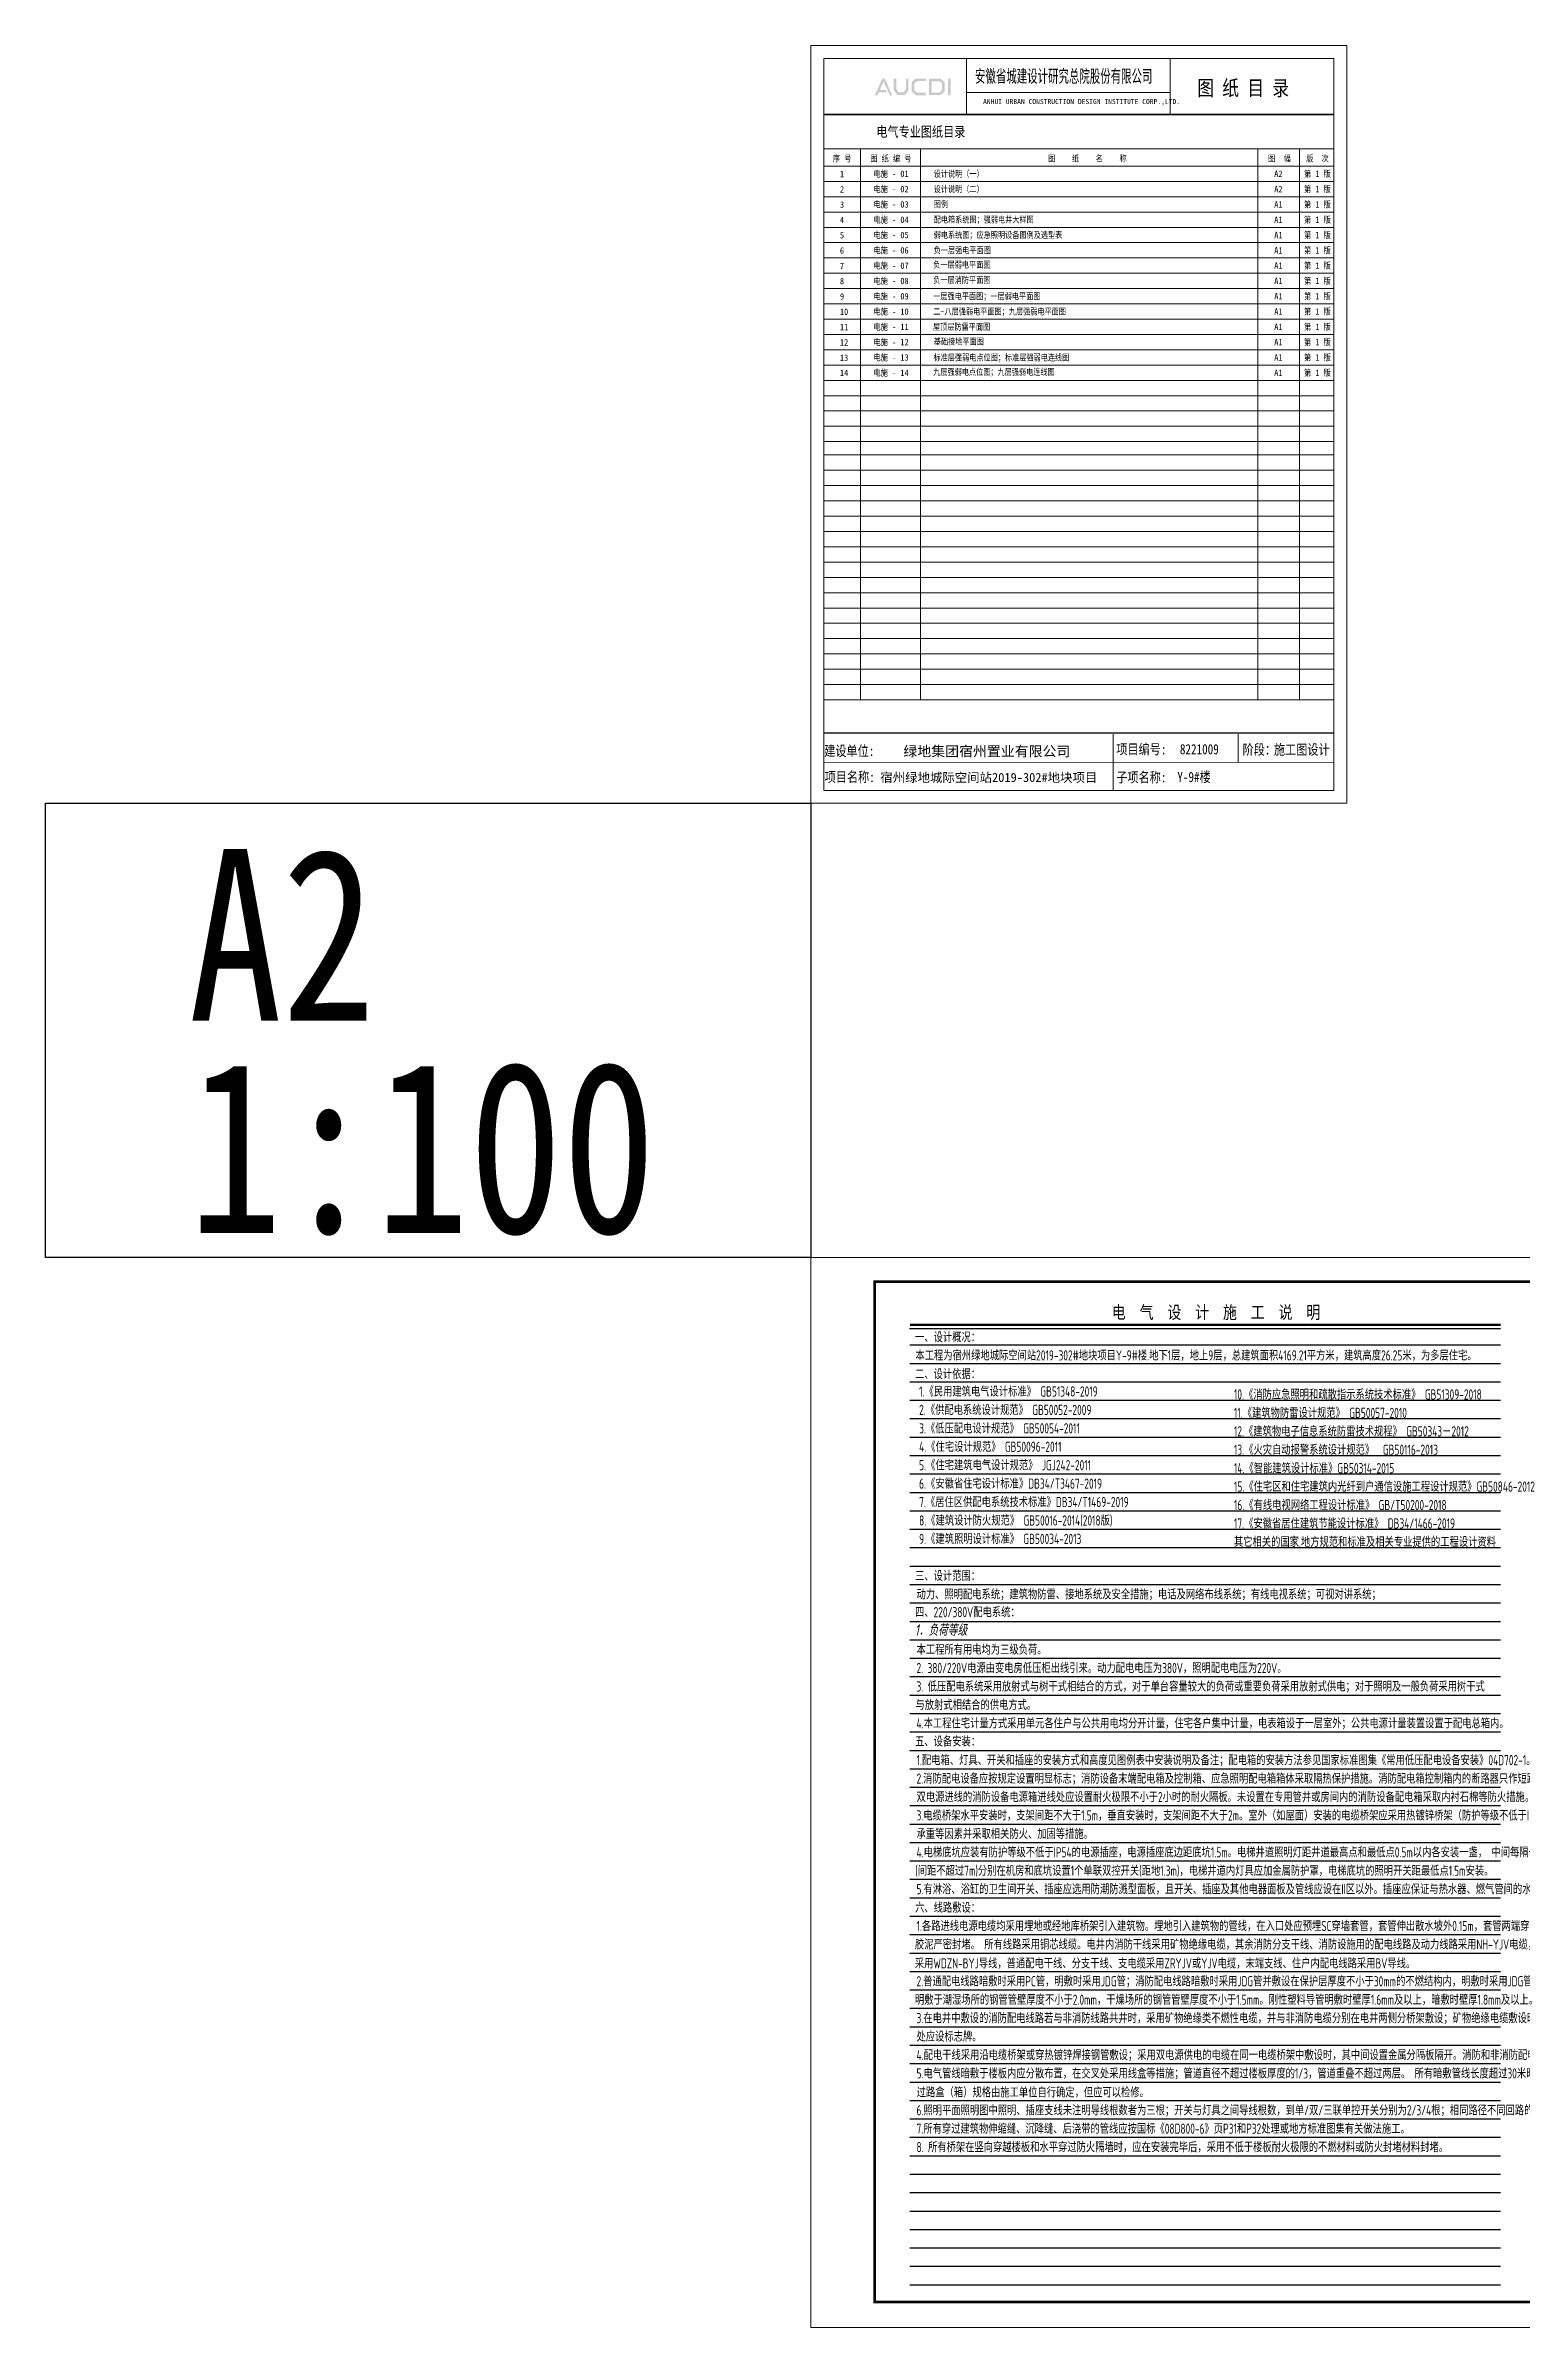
# Model space of a CAD drawing. Extents: x 2803505 to 5851001, y -1372902 to 24339.
# Drawn here: x 3212161 to 3270047, y -629812 to -540391 of the extents above; entities that cross this region are included whole.
import ezdxf
from ezdxf.enums import TextEntityAlignment as Align

# ---------------------------------------------------------------- set-up
doc = ezdxf.new("R2010")
doc.units = 0
doc.header["$LTSCALE"] = 1000
doc.header["$MEASUREMENT"] = 0
for name, color, linetype in [('DIM-照明', 7, 'CONTINUOUS'), ('TEL_TEXT', 7, 'CONTINUOUS'), ('text', 7, 'CONTINUOUS'), ('图签文字', 4, 'CONTINUOUS')]:
    doc.layers.add(name, color=color, linetype=linetype)
doc.layers.add('图框', color=147, linetype='CONTINUOUS', lineweight=20)
doc.layers.add('图签', color=147, linetype='CONTINUOUS', lineweight=18)
doc.styles.add('FFDI-TEXT', font='gbeitc.shx', dxfattribs={"width": 0.8, "height": 4.5, "bigfont": 'hztxt.shx'})
doc.styles.add('ICDA-STYLE2', font='simhei.ttf', dxfattribs={"width": 0.8})
doc.styles.add('TSSD_Dimension', font='Tssdeng.shx', dxfattribs={"width": 0.7, "bigfont": 'tssdchn.shx'})
doc.styles.add('宋体', font='', dxfattribs={"height": 4})
doc.styles.add('建筑图签-1', font='simhei.ttf', dxfattribs={"width": 0.7})
doc.styles.add('黑体', font='simhei.ttf')
doc.styles.get('宋体').set_extended_font_data('SimSun')

msp = doc.modelspace()

# ---------------------------------------------------------------- hatches: boundary and pattern name
at = {"layer": '图签文字'}
h = msp.add_hatch(color=4, dxfattribs=at)
h.paths.add_polyline_path([(3247530.7, -541685.8), (3247637.5, -541685.8), (3247637.5, -542340.5), (3247530.7, -542340.5)])
h.paths.add_polyline_path([(3246890.9, -541784.9), (3246890.9, -542232), (3247197.4, -542232), (3247303, -542141.3), (3247303, -541870.5), (3247200.6, -541784.9)], flags=16)
h.paths.add_polyline_path([(3246790.6, -541684.5), (3246790.6, -542332.4), (3247234.6, -542332.4), (3247403.3, -542187.4), (3247403.3, -541823.6), (3247237, -541684.5)])
h.paths.add_polyline_path([(3246669.1, -541681.4), (3246669.1, -541779.4), (3246323.1, -541779.4), (3246210.2, -541873.7), (3246210.2, -542145.6), (3246323.1, -542232.5), (3246671, -542232.5), (3246671, -542336), (3246276.8, -542336), (3246104.7, -542188.1), (3246104.7, -541823.8), (3246273.1, -541681.4)])
h.paths.add_polyline_path([(3245408.6, -541682.9), (3245511.1, -541682.9), (3245511.1, -542117), (3245608.1, -542228.8), (3245787, -542228.8), (3245884, -542117), (3245884, -541682.9), (3245980.9, -541682.9), (3245980.9, -542148.7), (3245841.1, -542333.1), (3245554, -542333.1), (3245408.6, -542146.8)])
h.paths.add_polyline_path([(3244956.6, -541684.1), (3245056, -541684.1), (3245346.7, -542333.8), (3245248.4, -542333.8), (3245009.1, -541794.7), (3244860.3, -542124.8), (3245091.1, -542124.8), (3245142.6, -542222.7), (3244818.7, -542222.7), (3244768.9, -542335.5), (3244664.3, -542335.5)])

# ---------------------------------------------------------------- linework, layer by layer
at = {"layer": 'TEL_TEXT', "color": 0}
for p, q in [((3246023, -590694.6), (3269193.5, -590694.6)), ((3246041.3, -591333), (3269193.5, -591333)), ((3246041.3, -591333), (3269193.5, -591333)), ((3246041.3, -592055.4), (3269193.5, -592055.4)), ((3246041.3, -592777.9), (3269193.5, -592777.9)), ((3246041.3, -593500.3), (3269193.5, -593500.3)), ((3246041.3, -594222.8), (3269193.5, -594222.8)), ((3246041.3, -594945.2), (3269193.5, -594945.2)), ((3246041.3, -595667.7), (3269193.5, -595667.7)), ((3246041.3, -596390.1), (3269193.5, -596390.1)), ((3246041.3, -597112.6), (3269193.5, -597112.6)), ((3246041.3, -597835.1), (3269193.5, -597835.1)), ((3246041.3, -598557.5), (3269193.5, -598557.5)), ((3246041.3, -599280), (3269193.5, -599280)), ((3246041.3, -600002.4), (3269193.5, -600002.4)), ((3246041.3, -600724.9), (3269193.5, -600724.9)), ((3246041.3, -601447.3), (3269193.5, -601447.3)), ((3246041.3, -602169.8), (3269193.5, -602169.8)), ((3246041.3, -602892.2), (3269193.5, -602892.2)), ((3246041.3, -603614.7), (3269193.5, -603614.7)), ((3246041.3, -604337.2), (3269193.5, -604337.2)), ((3246041.3, -605059.6), (3269193.5, -605059.6)), ((3246041.3, -605782.1), (3269193.5, -605782.1)), ((3246041.3, -606504.5), (3269193.5, -606504.5)), ((3246041.3, -607227), (3269193.5, -607227)), ((3246041.3, -607949.4), (3269193.5, -607949.4)), ((3246041.3, -608671.9), (3269193.5, -608671.9)), ((3246041.3, -609394.3), (3269193.5, -609394.3)), ((3246041.3, -610116.8), (3269193.5, -610116.8)), ((3246041.3, -610839.2), (3269193.5, -610839.2)), ((3246041.3, -611561.7), (3269193.5, -611561.7)), ((3246041.3, -612284.2), (3269193.5, -612284.2)), ((3246041.3, -613006.6), (3269193.5, -613006.6)), ((3246041.3, -613729.1), (3269193.5, -613729.1)), ((3246041.3, -614451.5), (3269193.5, -614451.5)), ((3246041.3, -615174), (3269193.5, -615174)), ((3246041.3, -615896.4), (3269193.5, -615896.4)), ((3246041.3, -616618.9), (3269193.5, -616618.9)), ((3246041.3, -617341.3), (3269193.5, -617341.3)), ((3246041.3, -618063.8), (3269193.5, -618063.8)), ((3246041.3, -618786.3), (3269193.5, -618786.3)), ((3246041.3, -619508.7), (3269193.5, -619508.7)), ((3246041.3, -620231.2), (3269193.5, -620231.2)), ((3246041.3, -620953.6), (3269193.5, -620953.6)), ((3246041.3, -621676.1), (3269193.5, -621676.1)), ((3246041.3, -622398.5), (3269193.5, -622398.5)), ((3246041.3, -623121), (3269193.5, -623121)), ((3246041.3, -623843.4), (3269193.5, -623843.4)), ((3246041.3, -624565.9), (3269193.5, -624565.9)), ((3246041.3, -625288.3), (3269193.5, -625288.3)), ((3246041.3, -626010.8), (3269193.5, -626010.8)), ((3246041.3, -626733.3), (3269193.5, -626733.3)), ((3246041.3, -627455.7), (3269193.5, -627455.7)), ((3246041.3, -628178.2), (3269193.5, -628178.2))]:
    msp.add_line(p, q, dxfattribs=at)
at = {"layer": 'TEL_TEXT', "color": 0, "const_width": 85}
msp.add_lwpolyline([(3269193.5, -590541.4), (3246037, -590541.4)], dxfattribs=at)
at = {"layer": 'text', "color": 2}
msp.add_lwpolyline([(3242159.7, -587899.4), (3212161.5, -587899.4), (3212161.5, -570091), (3242159.7, -570091)], close=True, dxfattribs=at)
at = {"layer": '图框'}
for p, q in [((3262659.7, -540891), (3242659.7, -540891)), ((3242659.7, -540891), (3242659.7, -569591)), ((3248253, -543091), (3248253, -540891)), ((3256243.7, -543091), (3256243.7, -540891)), ((3262659.7, -569591), (3262659.7, -540891)), ((3256222.7, -542229), (3248253, -542229)), ((3242659.7, -544441), (3262659.7, -544441)), ((3242659.7, -544441), (3242659.7, -564241)), ((3242659.7, -544441), (3242659.7, -568441)), ((3244103.8, -544441), (3244103.8, -566041)), ((3246461, -544441), (3246461, -566041)), ((3259671.2, -544441), (3259671.2, -566041)), ((3261305.5, -544441), (3261305.5, -566041)), ((3242659.7, -545116), (3262659.7, -545116)), ((3242659.7, -545116), (3262659.7, -545116)), ((3262659.7, -545116), (3242659.7, -545116)), ((3262659.7, -545116), (3242659.7, -545116)), ((3262659.7, -545716), (3242659.7, -545716)), ((3262659.7, -546316), (3242659.7, -546316)), ((3242659.7, -546316), (3262659.7, -546316)), ((3242659.7, -546316), (3262659.7, -546316)), ((3262659.7, -546316), (3242659.7, -546316)), ((3242659.7, -546916), (3262659.7, -546916)), ((3242659.7, -546916), (3262659.7, -546916)), ((3262659.7, -546916), (3242659.7, -546916)), ((3262659.7, -546916), (3242659.7, -546916)), ((3242659.7, -547516), (3262659.7, -547516)), ((3242659.7, -547516), (3262659.7, -547516)), ((3262659.7, -547516), (3242659.7, -547516)), ((3262659.7, -547516), (3242659.7, -547516)), ((3242659.7, -548116), (3262659.7, -548116)), ((3242659.7, -548116), (3262659.7, -548116)), ((3262659.7, -548116), (3242659.7, -548116)), ((3262659.7, -548116), (3242659.7, -548116)), ((3262659.7, -548116), (3242659.7, -548116)), ((3262659.7, -548116), (3242659.7, -548116)), ((3262659.7, -548716), (3242659.7, -548716)), ((3242659.7, -548716), (3262659.7, -548716)), ((3242659.7, -548716), (3262659.7, -548716)), ((3262659.7, -548716), (3242659.7, -548716)), ((3242659.7, -549316), (3262659.7, -549316)), ((3242659.7, -549316), (3262659.7, -549316)), ((3262659.7, -549316), (3242659.7, -549316)), ((3262659.7, -549316), (3242659.7, -549316)), ((3242659.7, -549916), (3262659.7, -549916)), ((3242659.7, -549916), (3262659.7, -549916)), ((3262659.7, -549916), (3242659.7, -549916)), ((3262659.7, -549916), (3242659.7, -549916)), ((3242659.7, -550516), (3262659.7, -550516)), ((3242659.7, -550516), (3262659.7, -550516)), ((3262659.7, -550516), (3242659.7, -550516)), ((3262659.7, -550516), (3242659.7, -550516)), ((3262659.7, -550516), (3242659.7, -550516)), ((3262659.7, -550516), (3242659.7, -550516)), ((3262659.7, -551116), (3242659.7, -551116)), ((3242659.7, -551116), (3262659.7, -551116)), ((3242659.7, -551116), (3262659.7, -551116)), ((3262659.7, -551116), (3242659.7, -551116)), ((3242659.7, -551716), (3262659.7, -551716)), ((3242659.7, -551716), (3262659.7, -551716)), ((3262659.7, -551716), (3242659.7, -551716)), ((3262659.7, -551716), (3242659.7, -551716)), ((3242659.7, -552316), (3262659.7, -552316)), ((3242659.7, -552316), (3262659.7, -552316)), ((3262659.7, -552316), (3242659.7, -552316)), ((3262659.7, -552316), (3242659.7, -552316)), ((3242659.7, -552916), (3262659.7, -552916)), ((3242659.7, -552916), (3262659.7, -552916)), ((3262659.7, -552916), (3242659.7, -552916)), ((3262659.7, -552916), (3242659.7, -552916)), ((3262659.7, -552916), (3242659.7, -552916)), ((3262659.7, -552916), (3242659.7, -552916)), ((3262659.7, -553516), (3242659.7, -553516)), ((3242659.7, -553516), (3262659.7, -553516)), ((3242659.7, -553516), (3262659.7, -553516)), ((3262659.7, -553516), (3242659.7, -553516)), ((3242659.7, -554116), (3262659.7, -554116)), ((3242659.7, -554116), (3262659.7, -554116)), ((3262659.7, -554116), (3242659.7, -554116)), ((3262659.7, -554116), (3242659.7, -554116)), ((3262659.7, -554716), (3242659.7, -554716)), ((3262659.7, -555316), (3242659.7, -555316)), ((3262659.7, -555316), (3242659.7, -555316)), ((3262659.7, -555916), (3242659.7, -555916)), ((3262659.7, -556441), (3242659.7, -556441)), ((3242659.7, -556441), (3262659.7, -556441)), ((3242659.7, -556441), (3262659.7, -556441)), ((3262659.7, -556441), (3242659.7, -556441)), ((3242659.7, -557041), (3262659.7, -557041)), ((3242659.7, -557041), (3262659.7, -557041)), ((3262659.7, -557041), (3242659.7, -557041)), ((3262659.7, -557041), (3242659.7, -557041)), ((3242659.7, -557641), (3262659.7, -557641)), ((3242659.7, -557641), (3262659.7, -557641)), ((3262659.7, -557641), (3242659.7, -557641)), ((3262659.7, -557641), (3242659.7, -557641)), ((3242659.7, -558241), (3262659.7, -558241)), ((3242659.7, -558241), (3262659.7, -558241)), ((3262659.7, -558241), (3242659.7, -558241)), ((3262659.7, -558241), (3242659.7, -558241)), ((3262659.7, -558241), (3242659.7, -558241)), ((3262659.7, -558241), (3242659.7, -558241)), ((3262659.7, -558841), (3242659.7, -558841)), ((3242659.7, -558841), (3262659.7, -558841)), ((3242659.7, -558841), (3262659.7, -558841)), ((3262659.7, -558841), (3242659.7, -558841)), ((3242659.7, -559441), (3262659.7, -559441)), ((3242659.7, -559441), (3262659.7, -559441)), ((3262659.7, -559441), (3242659.7, -559441)), ((3262659.7, -559441), (3242659.7, -559441)), ((3242659.7, -560041), (3262659.7, -560041)), ((3242659.7, -560041), (3262659.7, -560041)), ((3262659.7, -560041), (3242659.7, -560041)), ((3262659.7, -560041), (3242659.7, -560041)), ((3242659.7, -560641), (3262659.7, -560641)), ((3242659.7, -560641), (3262659.7, -560641)), ((3262659.7, -560641), (3242659.7, -560641)), ((3262659.7, -560641), (3242659.7, -560641)), ((3262659.7, -560641), (3242659.7, -560641)), ((3262659.7, -560641), (3242659.7, -560641)), ((3262659.7, -561241), (3242659.7, -561241)), ((3242659.7, -561241), (3262659.7, -561241)), ((3242659.7, -561241), (3262659.7, -561241)), ((3262659.7, -561241), (3242659.7, -561241)), ((3242659.7, -561841), (3262659.7, -561841)), ((3242659.7, -561841), (3262659.7, -561841)), ((3262659.7, -561841), (3242659.7, -561841)), ((3262659.7, -561841), (3242659.7, -561841)), ((3242659.7, -562441), (3262659.7, -562441)), ((3242659.7, -562441), (3262659.7, -562441)), ((3262659.7, -562441), (3242659.7, -562441)), ((3262659.7, -562441), (3242659.7, -562441)), ((3242659.7, -563041), (3262659.7, -563041)), ((3242659.7, -563041), (3262659.7, -563041)), ((3262659.7, -563041), (3242659.7, -563041)), ((3262659.7, -563041), (3242659.7, -563041)), ((3262659.7, -563041), (3242659.7, -563041)), ((3262659.7, -563041), (3242659.7, -563041)), ((3262659.7, -563641), (3242659.7, -563641)), ((3242659.7, -563641), (3262659.7, -563641)), ((3242659.7, -563641), (3262659.7, -563641)), ((3262659.7, -563641), (3242659.7, -563641)), ((3242659.7, -564241), (3262659.7, -564241)), ((3242659.7, -564241), (3262659.7, -564241)), ((3262659.7, -564241), (3242659.7, -564241)), ((3262659.7, -564241), (3242659.7, -564241)), ((3242659.7, -564841), (3262659.7, -564841)), ((3242659.7, -564841), (3262659.7, -564841)), ((3262659.7, -564841), (3242659.7, -564841)), ((3262659.7, -564841), (3242659.7, -564841)), ((3262659.7, -564841), (3242659.7, -564841)), ((3262659.7, -564841), (3242659.7, -564841)), ((3262659.7, -565441), (3242659.7, -565441)), ((3242659.7, -565441), (3262659.7, -565441)), ((3242659.7, -565441), (3262659.7, -565441)), ((3262659.7, -565441), (3242659.7, -565441)), ((3262659.7, -566041), (3242659.7, -566041)), ((3254002.5, -567391), (3254002.5, -569591)), ((3258904.4, -567391), (3258904.4, -568490.8)), ((3242659.7, -568492), (3262659.7, -568490.5)), ((3242659.7, -569591), (3262659.7, -569591))]:
    msp.add_line(p, q, dxfattribs=at)
for points in [[(3263159.7, -540391), (3263159.7, -570091), (3242159.7, -570091), (3242159.7, -540391)], [(3263159.7, -540391), (3263159.7, -570091), (3242159.7, -570091), (3242159.7, -540391)], [(3242659.7, -569591), (3262659.7, -569591), (3262659.7, -540891), (3242659.7, -540891)], [(3242159.7, -587899.4), (3301559.5, -587899.4), (3301559.5, -629853.6), (3242159.7, -629853.6)]]:
    msp.add_lwpolyline(points, close=True, dxfattribs=at)
at = {"layer": '图框', "const_width": 56.2}
for points in [[(3242659.7, -543091), (3262659.7, -543091)], [(3242659.7, -567340.8), (3262659.7, -567340.8)]]:
    msp.add_lwpolyline(points, dxfattribs=at)
at = {"layer": '图框', "const_width": 100}
msp.add_lwpolyline([(3244659.7, -628853.6), (3300559.7, -628853.6), (3300559.7, -588853.6), (3244659.7, -588853.6)], close=True, dxfattribs=at)

# ---------------------------------------------------------------- texts
at = {"layer": 'DIM-照明', "color": 7, "linetype": 'Continuous', "style": 'FFDI-TEXT', "width": 0.8}
msp.add_text('1．负荷等级', height=450, dxfattribs=at).set_placement((3246231.9, -602737.1, 0))
at = {"layer": 'TEL_TEXT', "color": 4, "style": 'ICDA-STYLE2', "width": 0.8}
msp.add_text('电  气  设  计  施  工  说  明', height=500, dxfattribs=at).set_placement((3258038.4, -590303.4), align=Align.CENTER)
at = {"layer": 'TEL_TEXT', "style": 'TSSD_Dimension', "width": 0.7}
for s, p in [('一、设计概况：', (3246241.2, -591229.6)), ('二、设计依据：', (3246241.2, -592674.5)), ('三、设计范围：', (3246241.2, -600587.3)), ('动力、照明配电系统；建筑物防雷、接地系统及安全措施；电话及网络布线系统；有线电视系统；可视对讲系统；', (3246298.8, -601309.4)), ('四、220/380V配电系统：', (3246241.2, -602009)), ('2. 380/220V电源由变电房低压柜出线引来。动力配电电压为380V，照明配电电压为220V。', (3246298.8, -604199.2)), ('3. 低压配电系统采用放射式与树干式相结合的方式，对于单台容量较大的负荷或重要负荷采用放射式供电；对于照明及一般负荷采用树干式', (3246298.8, -604921.7)), ('与放射式相结合的供电方式。', (3246257.2, -605644.1)), ('4.本工程住宅计量方式采用单元各住户与公共用电均分开计量，住宅各户集中计量，电表箱设于一层室外；公共电源计量装置设置于配电总箱内。', (3246298.8, -606366.6)), ('五、设备安装：', (3246241.2, -607077.5)), ('1.配电箱、灯具、开关和插座的安装方式和高度见图例表中安装说明及备注；配电箱的安装方法参见国家标准图集《常用低压配电设备安装》04D702-1。 ', (3246298.8, -607811.5)), ('双电源进线的消防设备电源箱进线处应设置耐火极限不小于2小时的耐火隔板。未设置在专用管井或房间内的消防设备配电箱采取内衬石棉等防火措施。', (3246298.8, -609256.4)), ('2.消防配电设备应按规定设置明显标志；消防设备末端配电箱及控制箱、应急照明配电箱箱体采取隔热保护措施。消防配电箱控制箱内的断路器只作短路保护，过载保护仅用于报警。', (3246298.8, -608533.9)), ('3.电缆桥架水平安装时，支架间距不大于1.5m，垂直安装时，支架间距不大于2m。室外（如屋面）安装的电缆桥架应采用热镀锌桥架（防护等级不低于IP54）。桥架应充分考虑', (3246298.8, -609978.9)), ('承重等因素并采取相关防火、加固等措施。', (3246298.8, -610701.3)), ('4.电梯底坑应装有防护等级不低于IP54的电源插座，电源插座底边距底坑1.5m。电梯井道照明灯距井道最高点和最低点0.5m以内各安装一盏， 中间每隔一层设一盏壁装裸灯头', (3246298.8, -611423.8)), ('(间距不超过7m)分别在机房和底坑设置1个单联双控开关(距地1.3m)，电梯井道内灯具应加金属防护罩，电梯底坑的照明开关距最低点1.5m安装。', (3246246.9, -612146.2)), ('5.有淋浴、浴缸的卫生间开关、插座应选用防潮防溅型面板，且开关、插座及其他电器面板及管线应设在II区以外。插座应保证与热水器、燃气管间的水平净距不得于150mm。', (3246298.8, -612868.7)), ('六、线路敷设：', (3246241.2, -613593.9)), ('1.各路进线电源电缆均采用埋地或经地库桥架引入建筑物。埋地引入建筑物的管线，在入口处应预埋SC穿墙套管，套管伸出散水坡外0.15m，套管两端穿电缆后应采用防火、防水', (3246298.8, -614313.6)), ('胶泥严密封堵。 所有线路采用铜芯线缆。电井内消防干线采用矿物绝缘电缆，其余消防分支干线、消防设施用的配电线路及动力线路采用NH-YJV电缆，应急照明分支线路', (3246235.2, -615036)), ('采用WDZN-BYJ导线，普通配电干线、分支干线、支电缆采用ZRYJV或YJV电缆，末端支线、住户内配电线路采用BV导线。', (3246231.1, -615778.8)), ('2.普通配电线路暗敷时采用PC管，明敷时采用JDG管；消防配电线路暗敷时采用JDG管并敷设在保护层厚度不小于30mm的不燃结构内，明敷时采用JDG管且采取防火保护措施。', (3246298.8, -616481)), ('明敷于潮湿场所的钢管管壁厚度不小于2.0mm，干燥场所的钢管管壁厚度不小于1.5mm。刚性塑料导管明敷时壁厚1.6mm及以上，暗敷时壁厚1.8mm及以上。', (3246235.2, -617203.4)), ('3.在电井中敷设的消防配电线路若与非消防线路共井时，采用矿物绝缘类不燃性电缆，并与非消防电缆分别在电井两侧分桥架敷设；矿物绝缘电缆敷设时其首末端、分支处及中间接头', (3246298.8, -617925.9)), ('处应设标志牌。 ', (3246298.8, -618648.3)), ('4.配电干线采用沿电缆桥架或穿热镀锌焊接钢管敷设；采用双电源供电的电缆在同一电缆桥架中敷设时，其中间设置金属分隔板隔开。消防和非消防配电线路分桥架敷设。', (3246298.8, -619370.8)), ('5.电气管线暗敷于楼板内应分散布置，在交叉处采用线盒等措施；管道直径不超过楼板厚度的1/3，管道重叠不超过两层。 所有暗敷管线长度超过30米时，中间应加过路盒（箱），', (3246298.8, -620093.2)), ('过路盒（箱）规格由施工单位自行确定，但应可以检修。', (3246306.4, -620834.8)), ('6.照明平面照明图中照明、插座支线未注明导线根数者为三根；开关与灯具之间导线根数，到单/双/三联单控开关分别为2/3/4根；相同路径不同回路的导线不同穿一根管。', (3246298.8, -621538.1)), ('7.所有穿过建筑物伸缩缝、沉降缝、后浇带的管线应按国标《08D800-6》页P31和P32处理或地方标准图集有关做法施工。', (3246298.8, -622260.6)), ('8. 所有桥架在竖向穿越楼板和水平穿过防火隔墙时，应在安装完毕后，采用不低于楼板耐火极限的不燃材料或防火封堵材料封堵。', (3246298.8, -622983))]:
    msp.add_text(s, height=400, dxfattribs=at).set_placement(p)
at = {"layer": 'TEL_TEXT', "color": 1, "style": 'TSSD_Dimension', "width": 0.7}
for s, p in [('本工程为宿州绿地城际空间站2019-302#地块项目Y-9#楼.地下1层，地上9层，总建筑面积4169.21平方米，建筑高度26.25米，为多层住宅。', (3246255.6, -591942.9)), ('本工程所有用电均为三级负荷。', (3246298.8, -603476.8))]:
    msp.add_text(s, height=400, dxfattribs=at).set_placement(p)
at = {"layer": 'TEL_TEXT', "color": 7, "style": 'TSSD_Dimension', "width": 0.7}
for s, p in [('1.《民用建筑电气设计标准》 GB51348-2019', (3246400.6, -593357.4)), ('2.《供配电系统设计规范》 GB50052-2009', (3246400.6, -594079.8)), ('10.《消防应急照明和疏散指示系统技术标准》 GB51309-2018', (3258741, -593473.9)), ('11.《建筑物防雷设计规范》 GB50057-2010', (3258741, -594196.3)), ('3.《低压配电设计规范》 GB50054-2011', (3246400.6, -594802.3)), ('12.《建筑物电子信息系统防雷技术规程》 GB50343－2012', (3258741, -594918.8)), ('4.《住宅设计规范》 GB50096-2011', (3246400.6, -595524.8)), ('13.《火灾自动报警系统设计规范》  GB50116-2013', (3258741, -595641.2)), ('5.《住宅建筑电气设计规范》 JGJ242-2011  ', (3246400.6, -596247.2)), ('14.《智能建筑设计标准》GB50314-2015 ', (3258741, -596363.7)), ('7.《居住区供配电系统技术标准》DB34/T1469-2019', (3246400.6, -597692.1)), ('6.《安徽省住宅设计标准》DB34/T3467-2019', (3246400.6, -596969.7)), ('15.《住宅区和住宅建筑内光纤到户通信设施工程设计规范》GB50846-2012', (3258741, -597086.1)), ('8.《建筑设计防火规范》 GB50016-2014(2018版)', (3246400.6, -598414.6)), ('16.《有线电视网络工程设计标准》 GB/T50200-2018', (3258741, -597808.6)), ('17.《安徽省居住建筑节能设计标准》 DB34/1466-2019', (3258741, -598531)), ('9.《建筑照明设计标准》 GB50034-2013', (3246400.6, -599137)), ('其它相关的国家.地方规范和标准及相关专业提供的工程设计资料', (3258741, -599253.5))]:
    msp.add_text(s, height=400, dxfattribs=at).set_placement(p)
at = {"layer": 'text', "color": 2, "style": '黑体', "width": 0.8}
for s, p in [('A2', (3217765, -578616.6)), ('1:100', (3217765, -586942.7))]:
    msp.add_text(s, height=6729.45, dxfattribs=at).set_placement(p)
at = {"layer": '图签', "color": 6, "style": '宋体'}
for s, height, p in [('绿地集团宿州置业有限公司', 400, (3245782.6, -568257.1)), ('宿州绿地城际空间站2019-302#地块项目', 356.677, (3244878.1, -569261.9))]:
    msp.add_text(s, height=height, dxfattribs=at).set_placement(p)
at = {"layer": '图签文字', "color": 7, "style": '建筑图签-1'}
for s, height, width, p in [('安徽省城建设计研究总院股份有限公司', 500, 0.6, (3248590.2, -541836.6)), ('图 纸 目 录', 600, 0.8, (3257302.6, -542350.6)), ('序 号', 250, 0.8, (3243022.1, -544939.8)), ('1', 250, 0.8, (3243296.3, -545550.3)), ('图 纸 编 号', 250, 0.8, (3244489.8, -544939.8)), ('电施 - 01', 250, 0.8, (3244614.3, -545541.7)), ('设计说明（一）', 250, 0.8, (3246971.5, -545541.7)), ('图    纸    名    称', 250, 0.8, (3251456.8, -544939.8)), ('图  幅', 250, 0.8, (3260075.4, -544939.8)), ('A2', 250, 0.8, (3260319.6, -545541.7)), ('第 1 版', 250, 0.8, (3261489, -545541.7)), ('版  次', 250, 0.8, (3261571.8, -544939.8)), ('2', 250, 0.8, (3243296.3, -546150.3)), ('电施 - 02', 250, 0.8, (3244614.3, -546141.7)), ('设计说明（二）', 250, 0.8, (3246971.5, -546141.7)), ('A2', 250, 0.8, (3260319.6, -546141.7)), ('第 1 版', 250, 0.8, (3261489, -546141.7)), ('4', 250, 0.8, (3243296.3, -547350.3)), ('3', 250, 0.8, (3243296.3, -546750.3)), ('电施 - 03', 250, 0.8, (3244614.3, -546741.7)), ('电施 - 04', 250, 0.8, (3244614.3, -547341.7)), ('配电箱系统图；强弱电井大样图', 250, 0.8, (3246971.5, -547336.9)), ('图例', 250, 0.8, (3246971.5, -546736.9)), ('A1', 250, 0.8, (3260319.6, -546741.7)), ('A1', 250, 0.8, (3260319.6, -547341.7)), ('第 1 版', 250, 0.8, (3261489, -546741.7)), ('第 1 版', 250, 0.8, (3261489, -547341.7)), ('5', 250, 0.8, (3243296.3, -547950.3)), ('电施 - 05', 250, 0.8, (3244614.3, -547941.7)), ('弱电系统图；应急照明设备图例及选型表', 250, 0.8, (3246971.5, -547936.9)), ('A1', 250, 0.8, (3260319.6, -547941.7)), ('第 1 版', 250, 0.8, (3261489, -547941.7)), ('6', 250, 0.8, (3243296.3, -548550.3)), ('7', 250, 0.8, (3243296.3, -549150.3)), ('电施 - 06', 250, 0.8, (3244614.3, -548541.7)), ('电施 - 07', 250, 0.8, (3244614.3, -549141.7)), ('负一层弱电平面图', 250, 0.8, (3246954.6, -549104.3)), ('负一层强电平面图', 250, 0.8, (3246971.5, -548536.9)), ('A1', 250, 0.8, (3260319.6, -548541.7)), ('A1', 250, 0.8, (3260319.6, -549141.7)), ('第 1 版', 250, 0.8, (3261489, -548541.7)), ('第 1 版', 250, 0.8, (3261489, -549141.7)), ('8', 250, 0.8, (3243296.3, -549750.3)), ('电施 - 08', 250, 0.8, (3244614.3, -549741.7)), ('负一层消防平面图', 250, 0.8, (3246954.6, -549704.3)), ('A1', 250, 0.8, (3260319.6, -549741.7)), ('第 1 版', 250, 0.8, (3261489, -549741.7)), ('9', 250, 0.8, (3243296.3, -550350.3)), ('10', 250, 0.8, (3243296.3, -550950.3)), ('电施 - 09', 250, 0.8, (3244614.3, -550341.7)), ('电施 - 10', 250, 0.8, (3244614.3, -550941.7)), ('一层强电平面图；一层弱电平面图', 250, 0.8, (3246954.6, -550341)), ('二~八层强弱电平面图；九层强弱电平面图', 250, 0.8, (3246954.6, -550941)), ('A1', 250, 0.8, (3260319.6, -550341.7)), ('A1', 250, 0.8, (3260319.6, -550941.7)), ('第 1 版', 250, 0.8, (3261489, -550341.7)), ('第 1 版', 250, 0.8, (3261489, -550941.7)), ('11', 250, 0.8, (3243296.3, -551550.3)), ('电施 - 11', 250, 0.8, (3244614.3, -551541.7)), ('屋顶层防雷平面图', 250, 0.8, (3246943.9, -551538.1)), ('A1', 250, 0.8, (3260319.6, -551541.7)), ('第 1 版', 250, 0.8, (3261489, -551541.7)), ('12', 250, 0.8, (3243296.3, -552150.3)), ('13', 250, 0.8, (3243296.3, -552750.3)), ('电施 - 12', 250, 0.8, (3244614.3, -552141.7)), ('电施 - 13', 250, 0.8, (3244614.3, -552741.7)), ('标准层强弱电点位图；标准层强弱电连线图', 250, 0.8, (3246965.2, -552742.8)), ('基础接地平面图', 250, 0.8, (3246975.9, -552113.8)), ('A1', 250, 0.8, (3260319.6, -552141.7)), ('A1', 250, 0.8, (3260319.6, -552741.7)), ('第 1 版', 250, 0.8, (3261489, -552141.7)), ('第 1 版', 250, 0.8, (3261489, -552741.7)), ('14', 250, 0.8, (3243296.3, -553350.3)), ('电施 - 14', 250, 0.8, (3244614.3, -553341.7)), ('九层强弱电点位图；九层强弱电连线图', 250, 0.8, (3246954.6, -553307.8)), ('A1', 250, 0.8, (3260319.6, -553341.7)), ('第 1 版', 250, 0.8, (3261489, -553341.7)), (' 建设单位: ', 400, 0.8, (3242463.4, -568242.1)), ('项目编号:', 400, 0.8, (3254129.9, -568177)), ('阶段：', 400, 0.8, (3259077.2, -568189.5)), ('项目名称:', 400, 0.8, (3242696.9, -569264.5)), ('子项名称:', 400, 0.8, (3254129.9, -569276.8))]:
    msp.add_text(s, height=height, dxfattribs=dict(at, width=width)).set_placement(p)
at = {"layer": '图签文字', "linetype": 'Continuous', "style": '建筑图签-1', "width": 0.91}
msp.add_text('ANHUI URBAN CONSTRUCTION DESIGN INSTITUTE CORP.,LTD.', height=200, dxfattribs=at).set_placement((3248906.3, -542683))
at = {"layer": '图签文字', "style": '建筑图签-1', "width": 0.8}
msp.add_text('电气专业图纸目录', height=400, dxfattribs=at).set_placement((3244721.7, -543965.5))
at = {"layer": '图签文字', "color": 6, "style": '建筑图签-1', "width": 0.8}
for s, p in [('8221009', (3256622.8, -568177)), ('施工图设计', (3260309.8, -568189.5)), ('Y-9#楼', (3256523, -569264.5))]:
    msp.add_text(s, height=400, dxfattribs=at).set_placement(p)

doc.saveas('drawing.dxf')
